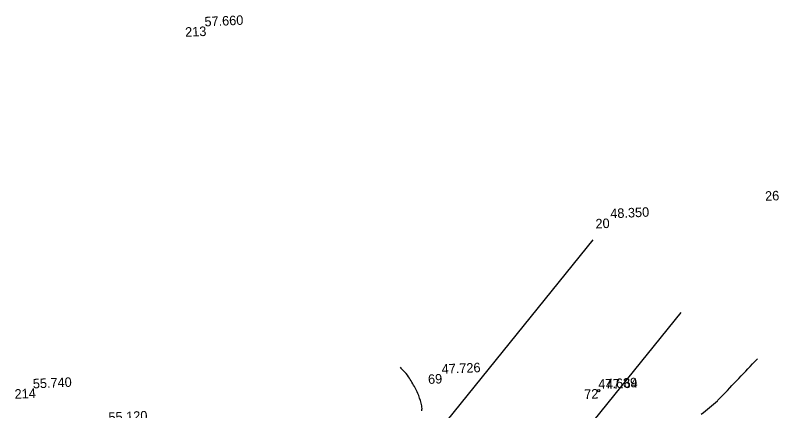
# Model space of a CAD drawing. Extents: x 642129 to 642236, y 6456939 to 6457032.
# Drawn here: x 642134 to 642193.7, y 6456999.1 to 6457030.3 of the extents above; entities that cross this region are included whole.
import ezdxf

# ---------------------------------------------------------------- set-up
doc = ezdxf.new("R2010")
doc.units = 0
for name, color, linetype in [('Level 18', 7, 'Continuous'), ('Level 3', 7, 'Continuous'), ('Level 40', 7, 'Continuous'), ('Level 59', 7, 'Continuous'), ('Level 62', 7, 'Continuous'), ('Level 63', 7, 'Continuous')]:
    doc.layers.add(name, color=color, linetype=linetype)

# ---------------------------------------------------------------- blocks, each defined once
blk = doc.blocks.new('MUMM')
at = {"layer": 'Level 18'}
blk.add_circle((0, 0), 90.9, dxfattribs=at)

msp = doc.modelspace()

# ---------------------------------------------------------------- linework, layer by layer
at = {"layer": 'Level 3'}
for centre, radius, start, end in [((642140.5, 6457052.25), 71.446, 316.41124, 316.65326), ((642166.198, 6457004.052), 2.41, 218.84671, 227.70958), ((640380.544, 6458727.575), 2501.293, 316.315747, 316.411245), ((642162.954, 6457000.485), 2.41, 32.86963, 47.70958), ((642154.188, 6456994.821), 12.847, 28.31873, 32.86963), ((642160.801, 6456998.385), 5.335, 21.25401, 28.31873), ((642161.06, 6456998.485), 5.057, 11.62805, 21.25401), ((642164.95, 6456999.286), 1.086, 350.76823, 11.62805), ((642174.402, 6457016.579), 22.361, 307.56226, 311.80679), ((642188.56, 6457000.748), 1.123, 311.8068, 316.31575)]:
    msp.add_arc(centre, radius, start, end, dxfattribs=at)
at = {"layer": 'Level 40'}
for p, q in [((642179.502, 6457012.572), (642151.818, 6456978.398)), ((642178.867, 6456997.495), (642186.451, 6457006.862))]:
    msp.add_line(p, q, dxfattribs=at)

# ---------------------------------------------------------------- block references
at = {"layer": 'Level 59', "xscale": 0.0009998909965268337, "yscale": 0.0009998909965268337, "rotation": 2.563975266493603}
msp.add_blockref('MUMM', (642179.957, 6457000.706), dxfattribs=at)

# ---------------------------------------------------------------- texts
at = {"layer": 'Level 59'}
msp.add_text('47.64', height=0.7499, rotation=2.56398, dxfattribs=at).set_placement((642180.535, 6457000.829))
at = {"layer": 'Level 62'}
for s, p in [('213', (642147.396, 6457028.565)), ('26', (642193.073, 6457015.647)), ('20', (642179.715, 6457013.468)), ('69', (642166.527, 6457001.227)), ('214', (642133.962, 6457000.059)), ('72', (642178.83, 6457000.04))]:
    msp.add_text(s, height=0.7499, rotation=2.56398, dxfattribs=at).set_placement(p)
at = {"layer": 'Level 63'}
for s, p in [('57.660', (642148.914, 6457029.384)), ('48.350', (642180.879, 6457014.27)), ('47.726', (642167.597, 6457002.025)), ('55.740', (642135.397, 6457000.874)), ('47.639', (642179.935, 6457000.84)), ('55.120', (642141.361, 6456998.228))]:
    msp.add_text(s, height=0.7499, rotation=2.56398, dxfattribs=at).set_placement(p)

doc.saveas('drawing.dxf')
